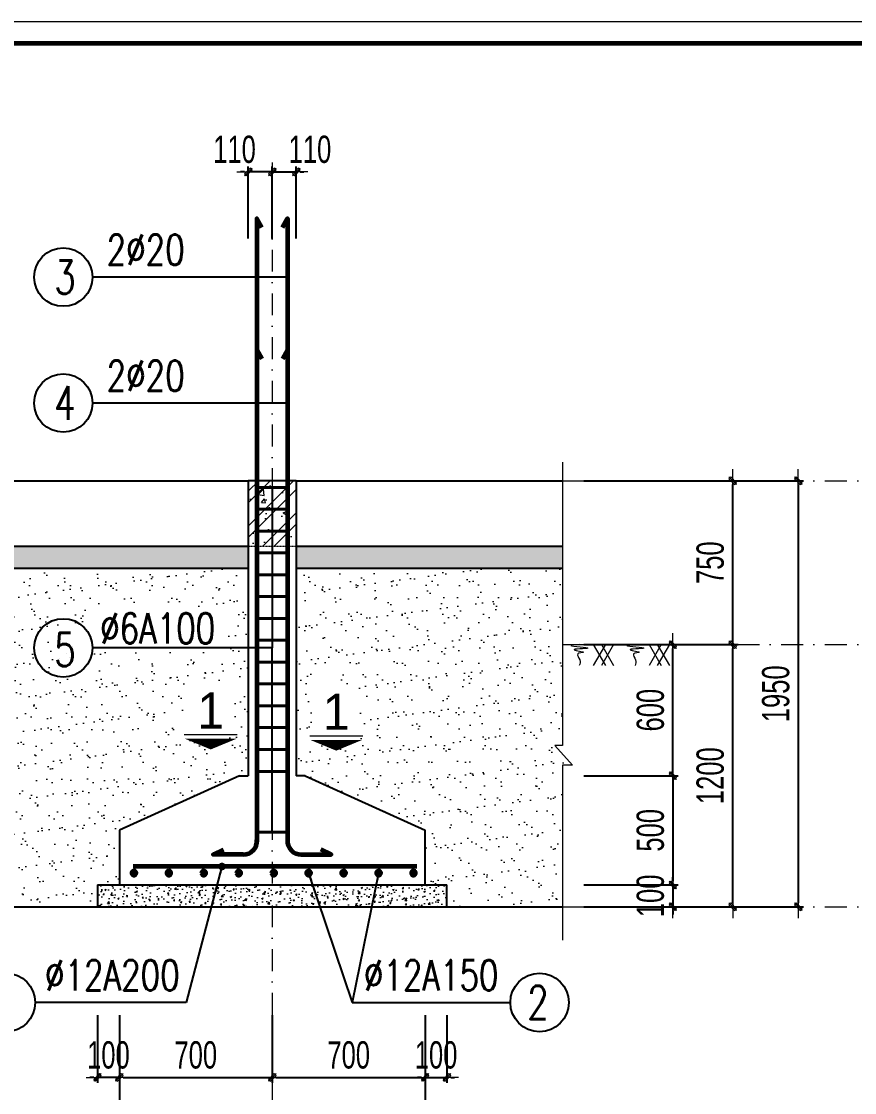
# Model space of a CAD drawing. Header units: millimetres. Extents: x -295047 to 29144, y -724756 to -246879.
# Drawn here: x -136233 to -132418, y -349509 to -344605 of the extents above; entities that cross this region are included whole.
import ezdxf
from ezdxf.enums import TextEntityAlignment as Align

# ---------------------------------------------------------------- set-up
doc = ezdxf.new("R2010")
doc.units = ezdxf.units.MM
doc.header["$MEASUREMENT"] = 0
doc.header["$PDMODE"] = 32
doc.linetypes.add('DASHDOT', pattern=[1, 0.5, -0.25, 0, -0.25])
doc.linetypes.add('HIDDEN', pattern=[0.375, 0.25, -0.125])
doc.layers.get('Defpoints').update_dxf_attribs({"color": 1})
for name, color, linetype, lineweight in [('Khungten_LCDI', 7, 'Continuous', 5), ('LC Dim', 8, 'Continuous', 18), ('LC Hatch', 252, 'Continuous', 9), ('LC Khac', 4, 'Continuous', 9), ('LC MANH DUT', 35, 'HIDDEN', 5), ('LC Net dam2', 6, 'Continuous', 40), ('LC Net dam3', 1, 'Continuous', 60), ('LC Net manh', 219, 'Continuous', 5), ('LC Net thay', 7, 'Continuous', 25), ('LC Net truc', 79, 'DASHDOT', 13), ('LC Text1', 3, 'Continuous', 20), ('LC Text2', 7, 'Continuous', 25)]:
    doc.layers.add(name, color=color, linetype=linetype, lineweight=lineweight)
doc.styles.add('HOATBIF', font='hoatbif.shx', dxfattribs={"width": 0.7})
doc.styles.add('Khungten', font='VHAVAN_1.TTF', dxfattribs={"width": 0.9, "height": 5000})
doc.styles.add('LC 1', font='VHAVANB_1.TTF')
doc.styles.add('LC 3', font='vnsimli.shx', dxfattribs={"width": 0.75})
doc.styles.add('Title', font='VHBLACK_1.TTF', dxfattribs={"width": 0.8})
doc.dimstyles.new('1-100(1-50)', dxfattribs={"dimscale": 50, "dimtxt": 2.5, "dimasz": 0.35, "dimexe": 0.5, "dimexo": 0, "dimgap": 0.8, "dimtad": 1, "dimdec": 0, "dimzin": 0, "dimdsep": 46, "dimtxsty": 'HOATBIF', "dimblk1": 'DOT', "dimblk2": 'DOT', "dimsah": 1, "dimcen": -1, "dimdle": 1, "dimclrd": 256, "dimclre": 256, "dimclrt": 4, "dimadec": 3, "dimazin": 2, "dimtfac": 0.333333, "dimtdec": 0, "dimtix": 1, "dimtmove": 2, "dimatfit": 3, "dimldrblk": 'DOT', "dimfxl": 1, "dimtvp": 0.833333, "dimtolj": 1, "dimtzin": 0, "dimarcsym": 0})

# ---------------------------------------------------------------- blocks, each defined once
blk = doc.blocks.new('lcdi KC')
at = {"layer": 'Defpoints', "lineweight": 0}
blk.add_lwpolyline([(-1200, -14850), (-1200, 14850), (40800, 14850), (40800, -14850)], close=True, dxfattribs=at)
at = {"layer": 'Khungten_LCDI', "color": 5, "lineweight": 60}
blk.add_lwpolyline([(0, -14650), (0, 14650), (40600, 14650), (40600, -14650)], close=True, dxfattribs=at)
at = {"color": 7, "style": 'Khungten', "width": 0.8}
for tag, p in [('REVISION', (39498.8, -10746.3)), ('NGAYHT', (39546.1, -11609.4))]:
    blk.add_attdef(tag, text='', height=200, dxfattribs=at).set_placement(p, align=Align.CENTER)
at = {"layer": 'LC Text1', "style": 'Title', "width": 1.485915}
for tag, p, p2 in [('TENBANVE1', (36912.7, -8885.8), (40339.1, -8885.8)), ('TENBANVE2', (36912.7, -9562.5), (40339.1, -9562.5))]:
    blk.add_attdef(tag, text='', height=250, dxfattribs=at).set_placement(p, p2, align=Align.FIT)
at = {"layer": 'LC Text1', "style": 'Title', "width": 0.7}
blk.add_attdef('SOBANVE', text='', height=250, dxfattribs=at).set_placement((39562, -13896.2), align=Align.CENTER)
blk = doc.blocks.new('DOT')
at = {"layer": 'LC Dim'}
blk.add_line((-3, 0), (3, 0), dxfattribs=at)
at = {"layer": 'LC Dim', "color": 4}
blk.add_line((-1, -1), (1, 1), dxfattribs=at)
blk.add_lwpolyline([(0.5, 1), (-1, -0.5), (-0.5, -1), (1, 0.5)], close=True, dxfattribs=at)
blk = doc.blocks.new('*D136')
at = {"layer": 'Defpoints', "color": 0, "ltscale": 2, "transparency": 16777216}
for p in [(-135784.2, -349154.8), (-135084.2, -349154.8), (-135084.2, -349439.4)]:
    blk.add_point(p, dxfattribs=at)
at = {"layer": 'LC Dim', "lineweight": -2, "ltscale": 2, "transparency": 16777216}
for p, q in [((-135784.2, -349154.8), (-135784.2, -349464.4)), ((-135084.2, -349154.8), (-135084.2, -349464.4)), ((-135766.7, -349439.4), (-135101.7, -349439.4))]:
    blk.add_line(p, q, dxfattribs=at)
at = {"layer": 'LC Dim', "lineweight": -2, "ltscale": 2, "transparency": 16777216, "xscale": 17.5, "yscale": 17.5, "zscale": 17.5, "rotation": 180}
blk.add_blockref('DOT', (-135784.2, -349439.4), dxfattribs=at)
at = {"layer": 'LC Dim', "lineweight": -2, "ltscale": 2, "transparency": 16777216, "xscale": 17.5, "yscale": 17.5, "zscale": 17.5}
blk.add_blockref('DOT', (-135084.2, -349439.4), dxfattribs=at)
at = {"layer": 'LC Dim', "color": 4, "ltscale": 2, "transparency": 16777216, "insert": (-135434.2, -349336.9), "char_height": 125, "attachment_point": 5, "style": 'HOATBIF'}
blk.add_mtext('\\A1;700', dxfattribs=at)
blk = doc.blocks.new('*D137')
at = {"layer": 'Defpoints', "color": 0, "ltscale": 2, "transparency": 16777216}
for p in [(-135084.2, -349154.8), (-134384.2, -349154.8), (-134384.2, -349439.4)]:
    blk.add_point(p, dxfattribs=at)
at = {"layer": 'LC Dim', "lineweight": -2, "ltscale": 2, "transparency": 16777216}
for p, q in [((-135084.2, -349154.8), (-135084.2, -349464.4)), ((-134384.2, -349154.8), (-134384.2, -349464.4)), ((-135066.7, -349439.4), (-134401.7, -349439.4))]:
    blk.add_line(p, q, dxfattribs=at)
at = {"layer": 'LC Dim', "lineweight": -2, "ltscale": 2, "transparency": 16777216, "xscale": 17.5, "yscale": 17.5, "zscale": 17.5, "rotation": 180}
blk.add_blockref('DOT', (-135084.2, -349439.4), dxfattribs=at)
at = {"layer": 'LC Dim', "lineweight": -2, "ltscale": 2, "transparency": 16777216, "xscale": 17.5, "yscale": 17.5, "zscale": 17.5}
blk.add_blockref('DOT', (-134384.2, -349439.4), dxfattribs=at)
at = {"layer": 'LC Dim', "color": 4, "ltscale": 2, "transparency": 16777216, "insert": (-134734.2, -349336.9), "char_height": 125, "attachment_point": 5, "style": 'HOATBIF'}
blk.add_mtext('\\A1;700', dxfattribs=at)
blk = doc.blocks.new('*D138')
at = {"layer": 'Defpoints', "color": 0, "ltscale": 2, "transparency": 16777216}
for p in [(-135784.2, -349154.8), (-134384.2, -349154.8), (-134384.2, -349749.4)]:
    blk.add_point(p, dxfattribs=at)
at = {"layer": 'LC Dim', "lineweight": -2, "ltscale": 2, "transparency": 16777216}
for p, q in [((-135784.2, -349154.8), (-135784.2, -349774.4)), ((-134384.2, -349154.8), (-134384.2, -349774.4)), ((-135766.7, -349749.4), (-134401.7, -349749.4))]:
    blk.add_line(p, q, dxfattribs=at)
at = {"layer": 'LC Dim', "lineweight": -2, "ltscale": 2, "transparency": 16777216, "xscale": 17.5, "yscale": 17.5, "zscale": 17.5, "rotation": 180}
blk.add_blockref('DOT', (-135784.2, -349749.4), dxfattribs=at)
at = {"layer": 'LC Dim', "lineweight": -2, "ltscale": 2, "transparency": 16777216, "xscale": 17.5, "yscale": 17.5, "zscale": 17.5}
blk.add_blockref('DOT', (-134384.2, -349749.4), dxfattribs=at)
at = {"layer": 'LC Dim', "color": 4, "ltscale": 2, "transparency": 16777216, "insert": (-135084.2, -349646.9), "char_height": 125, "attachment_point": 5, "style": 'HOATBIF'}
blk.add_mtext('\\A1;1400', dxfattribs=at)
blk = doc.blocks.new('*D139')
at = {"layer": 'Defpoints', "color": 0, "ltscale": 2, "transparency": 16777216}
for p in [(-135884.2, -349154.8), (-135784.2, -349154.8), (-135884.2, -349439.4)]:
    blk.add_point(p, dxfattribs=at)
at = {"layer": 'LC Dim', "lineweight": -2, "ltscale": 2, "transparency": 16777216}
for p, q in [((-135884.2, -349154.8), (-135884.2, -349464.4)), ((-135784.2, -349154.8), (-135784.2, -349464.4)), ((-135901.7, -349439.4), (-135919.2, -349439.4)), ((-135784.2, -349439.4), (-135884.2, -349439.4)), ((-135766.7, -349439.4), (-135749.2, -349439.4))]:
    blk.add_line(p, q, dxfattribs=at)
at = {"layer": 'LC Dim', "lineweight": -2, "ltscale": 2, "transparency": 16777216, "xscale": 17.5, "yscale": 17.5, "zscale": 17.5}
blk.add_blockref('DOT', (-135884.2, -349439.4), dxfattribs=at)
at = {"layer": 'LC Dim', "lineweight": -2, "ltscale": 2, "transparency": 16777216, "xscale": 17.5, "yscale": 17.5, "zscale": 17.5, "rotation": 180}
blk.add_blockref('DOT', (-135784.2, -349439.4), dxfattribs=at)
at = {"layer": 'LC Dim', "color": 4, "ltscale": 2, "transparency": 16777216, "insert": (-135834.2, -349336.9), "char_height": 125, "attachment_point": 5, "style": 'HOATBIF'}
blk.add_mtext('\\A1;100', dxfattribs=at)
blk = doc.blocks.new('*D140')
at = {"layer": 'Defpoints', "color": 0, "ltscale": 2, "transparency": 16777216}
for p in [(-134384.2, -349154.8), (-134284.2, -349154.8), (-134284.2, -349439.4)]:
    blk.add_point(p, dxfattribs=at)
at = {"layer": 'LC Dim', "lineweight": -2, "ltscale": 2, "transparency": 16777216}
for p, q in [((-134384.2, -349154.8), (-134384.2, -349464.4)), ((-134284.2, -349154.8), (-134284.2, -349464.4)), ((-134401.7, -349439.4), (-134419.2, -349439.4)), ((-134384.2, -349439.4), (-134284.2, -349439.4)), ((-134266.7, -349439.4), (-134249.2, -349439.4))]:
    blk.add_line(p, q, dxfattribs=at)
at = {"layer": 'LC Dim', "lineweight": -2, "ltscale": 2, "transparency": 16777216, "xscale": 17.5, "yscale": 17.5, "zscale": 17.5}
blk.add_blockref('DOT', (-134384.2, -349439.4), dxfattribs=at)
at = {"layer": 'LC Dim', "lineweight": -2, "ltscale": 2, "transparency": 16777216, "xscale": 17.5, "yscale": 17.5, "zscale": 17.5, "rotation": 180}
blk.add_blockref('DOT', (-134284.2, -349439.4), dxfattribs=at)
at = {"layer": 'LC Dim', "color": 4, "ltscale": 2, "transparency": 16777216, "insert": (-134334.2, -349336.9), "char_height": 125, "attachment_point": 5, "style": 'HOATBIF'}
blk.add_mtext('\\A1;100', dxfattribs=at)
blk = doc.blocks.new('*D141')
at = {"layer": 'Defpoints', "color": 0, "ltscale": 2, "transparency": 16777216}
for p in [(-134974.2, -345293.9), (-135084.2, -345599.2), (-134974.2, -345599.2)]:
    blk.add_point(p, dxfattribs=at)
at = {"layer": 'LC Dim', "lineweight": -2, "ltscale": 2, "transparency": 16777216}
for p, q in [((-135084.2, -345599.2), (-135084.2, -345268.9)), ((-134974.2, -345599.2), (-134974.2, -345268.9)), ((-135101.7, -345293.9), (-135119.2, -345293.9)), ((-135084.2, -345293.9), (-134974.2, -345293.9)), ((-134956.7, -345293.9), (-134939.2, -345293.9))]:
    blk.add_line(p, q, dxfattribs=at)
at = {"layer": 'LC Dim', "lineweight": -2, "ltscale": 2, "transparency": 16777216, "xscale": 17.5, "yscale": 17.5, "zscale": 17.5}
blk.add_blockref('DOT', (-135084.2, -345293.9), dxfattribs=at)
at = {"layer": 'LC Dim', "lineweight": -2, "ltscale": 2, "transparency": 16777216, "xscale": 17.5, "yscale": 17.5, "zscale": 17.5, "rotation": 180}
blk.add_blockref('DOT', (-134974.2, -345293.9), dxfattribs=at)
at = {"layer": 'LC Dim', "color": 4, "ltscale": 2, "transparency": 16777216, "insert": (-134911.5, -345191.4), "char_height": 125, "attachment_point": 5, "style": 'HOATBIF'}
blk.add_mtext('\\A1;110', dxfattribs=at)
blk = doc.blocks.new('*D142')
at = {"layer": 'Defpoints', "color": 0, "ltscale": 2, "transparency": 16777216}
for p in [(-135194.2, -345293.9), (-135194.2, -345599.2), (-135084.2, -345599.2)]:
    blk.add_point(p, dxfattribs=at)
at = {"layer": 'LC Dim', "lineweight": -2, "ltscale": 2, "transparency": 16777216}
for p, q in [((-135194.2, -345599.2), (-135194.2, -345268.9)), ((-135084.2, -345599.2), (-135084.2, -345268.9)), ((-135211.7, -345293.9), (-135229.2, -345293.9)), ((-135084.2, -345293.9), (-135194.2, -345293.9)), ((-135066.7, -345293.9), (-135049.2, -345293.9))]:
    blk.add_line(p, q, dxfattribs=at)
at = {"layer": 'LC Dim', "lineweight": -2, "ltscale": 2, "transparency": 16777216, "xscale": 17.5, "yscale": 17.5, "zscale": 17.5}
blk.add_blockref('DOT', (-135194.2, -345293.9), dxfattribs=at)
at = {"layer": 'LC Dim', "lineweight": -2, "ltscale": 2, "transparency": 16777216, "xscale": 17.5, "yscale": 17.5, "zscale": 17.5, "rotation": 180}
blk.add_blockref('DOT', (-135084.2, -345293.9), dxfattribs=at)
at = {"layer": 'LC Dim', "color": 4, "ltscale": 2, "transparency": 16777216, "insert": (-135256.9, -345191.4), "char_height": 125, "attachment_point": 5, "style": 'HOATBIF'}
blk.add_mtext('\\A1;110', dxfattribs=at)
blk = doc.blocks.new('*U16')
at = {"layer": 'LC Net dam2', "ltscale": 2}
blk.add_line((-70, 0), (70, 0), dxfattribs=at)
blk = doc.blocks.new('*U17')
at = {"layer": 'LC Net truc', "color": 0, "linetype": 'ByBlock', "lineweight": -2}
for p in [(0, 0), (0, -100), (0, -200), (0, -300), (0, -400), (0, -500), (0, -600), (0, -700), (0, -800), (0, -900), (0, -1000), (0, -1100)]:
    blk.add_blockref('*U16', p, dxfattribs=at)
at = {"layer": 'LC Net truc', "color": 0, "linetype": 'ByBlock', "lineweight": -2, "transparency": 16777216}
for p in [(0, -1200), (0, -1300)]:
    blk.add_blockref('*U16', p, dxfattribs=at)
blk = doc.blocks.new('theptron1')
at = {"layer": 'LC Net dam3'}
for p, q in [((-0.5, 0), (0.5, 0)), ((-0.35, 0.35), (0.35, -0.35)), ((0.35, 0.35), (-0.35, -0.35)), ((0, 0.5), (0, -0.5))]:
    blk.add_line(p, q, dxfattribs=at)
blk.add_circle((0, 0), 0.5, dxfattribs=at)
blk = doc.blocks.new('*U18')
at = {"layer": 'LC Dim', "xscale": 19.6923076923333, "yscale": 19.6923076923333, "zscale": 19.6923076923333}
blk.add_blockref('theptron1', (0, 0), dxfattribs=at)
blk = doc.blocks.new('*U19')
at = {"layer": 'LC Dim', "color": 0, "linetype": 'ByBlock', "lineweight": -2}
for p in [(0, 0), (160, 0), (320, 0), (480, 0), (640, 0), (800, 0), (960, 0), (1120, 0)]:
    blk.add_blockref('*U18', p, dxfattribs=at)
at = {"layer": 'LC Dim', "color": 0, "linetype": 'ByBlock', "lineweight": -2, "transparency": 16777216}
blk.add_blockref('*U18', (1280, 0), dxfattribs=at)
blk = doc.blocks.new('*D153')
at = {"layer": 'Defpoints', "color": 0, "ltscale": 2, "transparency": 16777216}
for p in [(-133657.1, -348558), (-133657.1, -348658), (-133250.3, -348658)]:
    blk.add_point(p, dxfattribs=at)
at = {"layer": 'LC Dim', "lineweight": -2, "ltscale": 2, "transparency": 16777216}
for p, q in [((-133657.1, -348558), (-133225.3, -348558)), ((-133250.3, -348540.5), (-133250.3, -348523)), ((-133250.3, -348558), (-133250.3, -348658)), ((-133657.1, -348658), (-133225.3, -348658)), ((-133250.3, -348675.5), (-133250.3, -348693))]:
    blk.add_line(p, q, dxfattribs=at)
at = {"layer": 'LC Dim', "lineweight": -2, "ltscale": 2, "transparency": 16777216, "xscale": 17.5, "yscale": 17.5, "zscale": 17.5}
for p, rotation in [((-133250.3, -348558), 270), ((-133250.3, -348658), 90)]:
    blk.add_blockref('DOT', p, dxfattribs=dict(at, rotation=rotation))
at = {"layer": 'LC Dim', "color": 4, "ltscale": 2, "transparency": 16777216, "insert": (-133352.8, -348608), "char_height": 125, "attachment_point": 5, "rotation": 90, "style": 'HOATBIF'}
blk.add_mtext('\\A1;100', dxfattribs=at)
blk = doc.blocks.new('*D154')
at = {"layer": 'Defpoints', "color": 0, "ltscale": 2, "transparency": 16777216}
for p in [(-133657.1, -348058), (-133657.1, -348558), (-133250.3, -348558)]:
    blk.add_point(p, dxfattribs=at)
at = {"layer": 'LC Dim', "lineweight": -2, "ltscale": 2, "transparency": 16777216}
for p, q in [((-133657.1, -348058), (-133225.3, -348058)), ((-133250.3, -348075.5), (-133250.3, -348540.5)), ((-133657.1, -348558), (-133225.3, -348558))]:
    blk.add_line(p, q, dxfattribs=at)
at = {"layer": 'LC Dim', "lineweight": -2, "ltscale": 2, "transparency": 16777216, "xscale": 17.5, "yscale": 17.5, "zscale": 17.5}
for p, rotation in [((-133250.3, -348058), 90), ((-133250.3, -348558), 270)]:
    blk.add_blockref('DOT', p, dxfattribs=dict(at, rotation=rotation))
at = {"layer": 'LC Dim', "color": 4, "ltscale": 2, "transparency": 16777216, "insert": (-133352.8, -348308), "char_height": 125, "attachment_point": 5, "rotation": 90, "style": 'HOATBIF'}
blk.add_mtext('\\A1;500', dxfattribs=at)
blk = doc.blocks.new('*D155')
at = {"layer": 'Defpoints', "color": 0, "ltscale": 2, "transparency": 16777216}
for p in [(-133657.1, -347458), (-132976.3, -347458), (-133657.1, -348658)]:
    blk.add_point(p, dxfattribs=at)
at = {"layer": 'LC Dim', "lineweight": -2, "ltscale": 2, "transparency": 16777216}
for p, q in [((-133657.1, -347458), (-132951.3, -347458)), ((-132976.3, -348640.5), (-132976.3, -347475.5)), ((-133657.1, -348658), (-132951.3, -348658))]:
    blk.add_line(p, q, dxfattribs=at)
at = {"layer": 'LC Dim', "lineweight": -2, "ltscale": 2, "transparency": 16777216, "xscale": 17.5, "yscale": 17.5, "zscale": 17.5}
for p, rotation in [((-132976.3, -347458), 90), ((-132976.3, -348658), 270)]:
    blk.add_blockref('DOT', p, dxfattribs=dict(at, rotation=rotation))
at = {"layer": 'LC Dim', "color": 4, "ltscale": 2, "transparency": 16777216, "insert": (-133078.8, -348058), "char_height": 125, "attachment_point": 5, "rotation": 90, "style": 'HOATBIF'}
blk.add_mtext('\\A1;1200', dxfattribs=at)
blk = doc.blocks.new('*D156')
at = {"layer": 'Defpoints', "color": 0, "ltscale": 2, "transparency": 16777216}
for p in [(-133657.1, -346708), (-132976.3, -346708), (-133657.1, -347458)]:
    blk.add_point(p, dxfattribs=at)
at = {"layer": 'LC Dim', "lineweight": -2, "ltscale": 2, "transparency": 16777216}
for p, q in [((-133657.1, -346708), (-132951.3, -346708)), ((-132976.3, -347440.5), (-132976.3, -346725.5)), ((-133657.1, -347458), (-132951.3, -347458))]:
    blk.add_line(p, q, dxfattribs=at)
at = {"layer": 'LC Dim', "lineweight": -2, "ltscale": 2, "transparency": 16777216, "xscale": 17.5, "yscale": 17.5, "zscale": 17.5}
for p, rotation in [((-132976.3, -346708), 90), ((-132976.3, -347458), 270)]:
    blk.add_blockref('DOT', p, dxfattribs=dict(at, rotation=rotation))
at = {"layer": 'LC Dim', "color": 4, "ltscale": 2, "transparency": 16777216, "insert": (-133078.8, -347083), "char_height": 125, "attachment_point": 5, "rotation": 90, "style": 'HOATBIF'}
blk.add_mtext('\\A1;750', dxfattribs=at)
blk = doc.blocks.new('mat dat')
at = {"layer": 'LC Net manh'}
for p, q in [((2, 0), (3.73, -3)), ((3.73, 0), (2, -3)), ((3.15, 0), (4.88, -3)), ((4.88, 0), (3.15, -3))]:
    blk.add_line(p, q, dxfattribs=at)
blk.add_spline([(0, 0), (-1.21, -0.12), (1.21, -0.52), (-0.75, -0.75), (0.58, -1.1), (-0.23, -1.33), (0.06, -2.19), (0, -3)], degree=3, dxfattribs=at)
blk = doc.blocks.new('*U20')
at = {"layer": 'LC Khac', "xscale": 32.00000000005184, "yscale": 32.00000000005184, "zscale": 32.00000000005184}
blk.add_blockref('mat dat', (-56.7, 48), dxfattribs=at)
blk = doc.blocks.new('*U15')
at = {"layer": 'LC Dim', "color": 0, "linetype": 'ByBlock', "lineweight": -2}
for p in [(0, 0), (256, 0)]:
    blk.add_blockref('*U20', p, dxfattribs=at)
blk = doc.blocks.new('*D157')
at = {"layer": 'Defpoints', "color": 0, "ltscale": 2, "transparency": 16777216}
for p in [(-133657.1, -347458), (-133250.3, -347458), (-133657.1, -348058)]:
    blk.add_point(p, dxfattribs=at)
at = {"layer": 'LC Dim', "lineweight": -2, "ltscale": 2, "transparency": 16777216}
for p, q in [((-133657.1, -347458), (-133225.3, -347458)), ((-133250.3, -348040.5), (-133250.3, -347475.5)), ((-133657.1, -348058), (-133225.3, -348058))]:
    blk.add_line(p, q, dxfattribs=at)
at = {"layer": 'LC Dim', "lineweight": -2, "ltscale": 2, "transparency": 16777216, "xscale": 17.5, "yscale": 17.5, "zscale": 17.5}
for p, rotation in [((-133250.3, -347458), 90), ((-133250.3, -348058), 270)]:
    blk.add_blockref('DOT', p, dxfattribs=dict(at, rotation=rotation))
at = {"layer": 'LC Dim', "color": 4, "ltscale": 2, "transparency": 16777216, "insert": (-133352.8, -347758), "char_height": 125, "attachment_point": 5, "rotation": 90, "style": 'HOATBIF'}
blk.add_mtext('\\A1;600', dxfattribs=at)
blk = doc.blocks.new('*D158')
at = {"layer": 'Defpoints', "color": 0, "ltscale": 2, "transparency": 16777216}
for p in [(-133657.1, -346708), (-133657.1, -348658), (-132676.4, -348658)]:
    blk.add_point(p, dxfattribs=at)
at = {"layer": 'LC Dim', "lineweight": -2, "ltscale": 2, "transparency": 16777216}
for p, q in [((-133657.1, -346708), (-132651.4, -346708)), ((-132676.4, -346725.5), (-132676.4, -348640.5)), ((-133657.1, -348658), (-132651.4, -348658))]:
    blk.add_line(p, q, dxfattribs=at)
at = {"layer": 'LC Dim', "lineweight": -2, "ltscale": 2, "transparency": 16777216, "xscale": 17.5, "yscale": 17.5, "zscale": 17.5}
for p, rotation in [((-132676.4, -346708), 90), ((-132676.4, -348658), 270)]:
    blk.add_blockref('DOT', p, dxfattribs=dict(at, rotation=rotation))
at = {"layer": 'LC Dim', "color": 4, "ltscale": 2, "transparency": 16777216, "insert": (-132778.9, -347683), "char_height": 125, "attachment_point": 5, "rotation": 90, "style": 'HOATBIF'}
blk.add_mtext('\\A1;1950', dxfattribs=at)

msp = doc.modelspace()

# ---------------------------------------------------------------- hatches: boundary and pattern name
at = {"layer": 'LC Hatch', "ltscale": 2}
h = msp.add_hatch(dxfattribs=at)
h.set_pattern_fill('BTCT', color=256, scale=30)
h.set_pattern_definition([(50, (-160845.75, -293494.55), (215.17805, -18.82564), [22.5, -247.5]), (355, (-160845.75, -293494.55), (-41.6254, 225.6576), [18, -198]), (100.4514, (-160827.82, -293496.12), (173.5528, 206.83186), [19.12206, -210.3426]), (46.1842, (-160845.75, -293434.55), (320.1723, -49.6557), [33.75, -371.25]), (96.6356, (-160819.07, -293438.7), (280.3988, 292.2354), [28.683, -315.5139]), (351.1842, (-160845.75, -293434.55), (280.3986, 292.2356), [27, -297]), (21, (-160815.75, -293449.55), (179.0721, -120.78567), [22.5, -247.5]), (326, (-160815.75, -293449.55), (72.9946, 217.545), [18, -198]), (71.4514, (-160800.83, -293459.61), (252.0668, 96.75915), [19.12206, -210.3426]), (37.5, (-160845.75, -293494.55), (3.64796, 99.86816), [0, -195.6, 0, -201, 0, -198.75]), (7.5, (-160845.75, -293494.55), (78.92086, 118.32351), [0, -114.6, 0, -191.1, 0, -75.75]), (327.5, (-160912.65, -293494.55), (160.14673, -6.76646), [0, -75, 0, -234, 0, -310.5]), (317.5, (-160942.65, -293494.55), (174.95585, 30.0315), [0, -97.5, 0, -155.4, 0, -220.5]), (45, (-160845.75, -293494.55), (-79.54951, 79.54951), []), (45, (-160792.72, -293494.55), (-79.54951, 79.54951), [])])
h.paths.add_polyline_path([(-134974.2, -346708), (-135194.2, -346708), (-135194.2, -347008), (-134974.2, -347008)])
h = msp.add_hatch(dxfattribs=at)
h.set_pattern_fill('AR-CONC', color=256, scale=10, style=0)
h.set_pattern_definition([(50, (-193941.96, -276391.117), (71.72602, -6.275213), [7.5, -82.5]), (355, (-193941.96, -276391.12), (-13.875133, 75.219213), [6, -66]), (100.4514, (-193935.98, -276391.64), (57.85094, 68.943954), [6.37402, -70.11421]), (46.1842, (-193941.96, -276371.12), (106.724105, -16.5519), [11.25, -123.75]), (96.6356, (-193933.07, -276372.5), (93.46627, 97.41179), [9.56103, -105.1713]), (351.1842, (-193941.96, -276371.12), (93.4662, 97.41186), [9, -99]), (21, (-193931.96, -276376.117), (59.690705, -40.26189), [7.5, -82.5]), (326, (-193931.96, -276376.12), (24.331533, 72.515005), [6, -66]), (71.4514, (-193926.985, -276379.47), (84.022263, 32.25305), [6.37402, -70.11421]), (37.5, (-193941.96, -276391.117), (1.2159855, 33.2893854), [0, -65.2, 0, -67, 0, -66.25]), (7.5, (-193941.96, -276391.117), (26.306954, 39.441171), [0, -38.2, 0, -63.7, 0, -25.25]), (327.5, (-193964.26, -276391.117), (53.382244, -2.255487), [0, -25, 0, -78, 0, -103.5]), (317.5, (-193974.26, -276391.117), (58.318617, 10.010498), [0, -32.5, 0, -51.8, 0, -73.5])])
h.paths.add_polyline_path([(-135194.2, -347008), (-136453.6, -347008), (-136453.6, -347108), (-135194.2, -347108)])
h.paths.add_polyline_path([(-133754.7, -347008), (-134974.2, -347008), (-134974.2, -347108), (-133754.7, -347108)])
h = msp.add_hatch(dxfattribs=at)
h.set_pattern_fill('AR-SAND', color=256, scale=60)
h.set_pattern_definition([(37.5, (-37531.725, -81953.24), (-3.7796, 115.609426), [0, -91.2, 0, -102, 0, -97.5]), (7.5, (-37531.73, -81953.24), (106.1866, 169.32876), [0, -49.2, 0, -82.2, 0, -31.5]), (327.5, (-37605.53, -81953.24), (186.84851, 0.339543), [0, -30, 0, -108, 0, -141]), (317.5, (-37605.53, -81953.24), (180.3676, 52.66053), [0, -15, 0, -70.8, 0, -81])])
h.paths.add_polyline_path([(-133754.7, -347108), (-134974.2, -347108), (-134974.2, -348058), (-134934.2, -348058), (-134382.5, -348308), (-134385.8, -348558), (-134284.2, -348558), (-134284.2, -348658), (-133754.7, -348658), (-133754.7, -348010), (-133709.7, -348010), (-133790.2, -347920), (-133754.7, -347920)])
h.paths.add_polyline_path([(-135194.2, -347108), (-136453.6, -347108), (-136453.6, -347920), (-136489.2, -347920), (-136408.6, -348010), (-136453.6, -348010), (-136453.6, -348658), (-136439.7, -348658), (-135884.2, -348658), (-135784.2, -348558), (-135784.2, -348308), (-135234.2, -348058), (-135194.2, -348058)])
edge = h.paths.add_edge_path(flags=16)
edge.add_arc((-136040.7, -347513.1), 133.8, 0, 180)
edge.add_arc((-136040.7, -347513.1), 133.8, 180, 360)
h.paths.add_polyline_path([(-134895, -347889), (-134687.4, -347889), (-134687.4, -347641.5), (-134895, -347641.5)], flags=16)
h.paths.add_polyline_path([(-136109.5, -347635.2), (-135956.7, -347635.2), (-135956.7, -347406), (-136109.5, -347406)], flags=16)
h.paths.add_polyline_path([(-135906.8, -347492.3), (-135301.6, -347492.3), (-135301.6, -347284), (-135906.8, -347284)], flags=16)
h.paths.add_polyline_path([(-135469.6, -347883.4), (-135262, -347883.4), (-135262, -347635.9), (-135469.6, -347635.9)], flags=16)
h = msp.add_hatch(dxfattribs=at)
h.set_pattern_fill('AR-CONC', color=256, scale=10, style=0)
h.set_pattern_definition([(50, (-233370.665, -170598.595), (71.726018, -6.275213), [7.5, -82.5]), (355, (-233370.665, -170598.595), (-13.875133, 75.219213), [6, -66]), (100.4514, (-233364.69, -170599.12), (57.850938, 68.943954), [6.37402, -70.11421]), (46.1842, (-233370.665, -170578.595), (106.724105, -16.5519), [11.25, -123.75]), (96.6356, (-233361.77, -170579.97), (93.46627, 97.411787), [9.56103, -105.1713]), (351.1842, (-233370.67, -170578.6), (93.466195, 97.41186), [9, -99]), (21, (-233360.665, -170583.595), (59.690705, -40.261889), [7.5, -82.5]), (326, (-233360.665, -170583.595), (24.331533, 72.515005), [6, -66]), (71.4514, (-233355.69, -170586.95), (84.022263, 32.25305), [6.37402, -70.11421]), (37.5, (-233370.665, -170598.595), (1.2159855, 33.2893854), [0, -65.2, 0, -67, 0, -66.25]), (7.5, (-233370.665, -170598.595), (26.306954, 39.441171), [0, -38.2, 0, -63.7, 0, -25.25]), (327.5, (-233392.965, -170598.595), (53.3822436, -2.255487), [0, -25, 0, -78, 0, -103.5]), (317.5, (-233402.965, -170598.595), (58.318617, 10.010498), [0, -32.5, 0, -51.8, 0, -73.5])])
h.paths.add_polyline_path([(-134284.2, -348558), (-135884.2, -348558), (-135884.2, -348658), (-134284.2, -348658)])

# ---------------------------------------------------------------- linework, layer by layer
at = {"layer": 'LC Khac', "color": 1, "ltscale": 2}
for p, q in [((-135244.4, -347870.7), (-135487.2, -347870.7)), ((-134669.8, -347876.4), (-134912.6, -347876.4))]:
    msp.add_line(p, q, dxfattribs=at)
for points in [[(-135365.8, -347937.8, 0, 235.7, 0), (-135365.8, -347889, 137.5, 137.5, 0)], [(-134791.2, -347943.4, 0, 235.7, 0), (-134791.2, -347894.7, 137.5, 137.5, 0)]]:
    msp.add_lwpolyline(points, format="xyseb", dxfattribs=at)
at = {"layer": 'LC MANH DUT', "ltscale": 0.5}
msp.add_lwpolyline([(-135194.2, -347008), (-134974.2, -347008), (-134974.2, -346708), (-135194.2, -346708)], close=True, dxfattribs=at)
at = {"layer": 'LC Net dam2', "ltscale": 2}
msp.add_line((-135154.2, -348316.3), (-135014.2, -348316.3), dxfattribs=at)
at = {"layer": 'LC Net dam3'}
for p, q in [((-135154.2, -346108), (-135131.3, -346149.1)), ((-135014.2, -346108), (-135037, -346149.1)), ((-134422.3, -348473.8), (-135721.3, -348473.8))]:
    msp.add_line(p, q, dxfattribs=at)
for points in [[(-135131.3, -345549.1), (-135154.2, -345508), (-135154.2, -348361.2)], [(-135037, -345549.1), (-135014.2, -345508), (-135014.2, -348361.2)], [(-135216.7, -348419.1), (-135354.4, -348419.1), (-135306.8, -348395.7)], [(-134951.6, -348419.1), (-134813.9, -348419.1), (-134861.5, -348395.7)]]:
    msp.add_lwpolyline(points, dxfattribs=at)
for centre, start, end in [((-135216.8, -348356.3), 270.1243, 4.4902), ((-134951.5, -348356.3), 175.5098, 269.8757)]:
    msp.add_arc(centre, 62.9, start, end, dxfattribs=at)
at = {"layer": 'LC Net manh', "ltscale": 2}
msp.add_lwpolyline([(-133754.7, -346622.6), (-133754.7, -347920), (-133790.2, -347920), (-133709.7, -348010), (-133754.7, -348010), (-133754.7, -348810.8)], dxfattribs=at)
at = {"layer": 'LC Net thay', "linetype": 'Continuous', "ltscale": 1000}
for p, q in [((-136453.6, -346708), (-135194.2, -346708)), ((-136453.6, -346708), (-135194.2, -346708)), ((-134974.2, -346708), (-135194.2, -346708)), ((-135194.2, -346708), (-135194.2, -348058)), ((-134974.2, -346708), (-134974.2, -348058)), ((-134974.2, -346708), (-133754.7, -346708)), ((-134974.2, -346708), (-133754.7, -346708)), ((-136453.6, -347008), (-135194.2, -347008)), ((-134974.2, -347008), (-133754.7, -347008)), ((-136453.6, -347108), (-135194.2, -347108)), ((-134974.2, -347108), (-133754.7, -347108)), ((-135234.2, -348058), (-135784.2, -348308)), ((-135234.2, -348058), (-135194.2, -348058)), ((-134934.2, -348058), (-134974.2, -348058)), ((-134934.2, -348058), (-134384.2, -348308)), ((-135784.2, -348308), (-135784.2, -348558)), ((-134384.2, -348558), (-134384.2, -348308)), ((-135884.2, -348558), (-134284.2, -348558)), ((-135884.2, -348558), (-135884.2, -348658)), ((-135784.2, -348558), (-134384.2, -348558)), ((-134284.2, -348658), (-134284.2, -348558)), ((-136453.6, -348658), (-133754.7, -348658)), ((-135884.2, -348658), (-134284.2, -348658)), ((-135884.2, -348658), (-134484.2, -348658))]:
    msp.add_line(p, q, dxfattribs=at)
at = {"layer": 'LC Net truc', "ltscale": 200}
for p, q in [((-135084.2, -345250.3), (-135084.2, -349824)), ((-133754.7, -346708), (-130013.2, -346708)), ((-133754.7, -347458), (-130013.2, -347458)), ((-133754.7, -348658), (-129999.3, -348658))]:
    msp.add_line(p, q, dxfattribs=at)
at = {"layer": 'LC Text2', "ltscale": 100}
for centre in [(-136040.7, -345775.5), (-136040.7, -346352), (-136040.7, -347473.1), (-136303, -349096), (-133860.3, -349096)]:
    msp.add_circle(centre, 133.8, dxfattribs=at)

# ---------------------------------------------------------------- block references
at = {"layer": 'LC Dim'}
msp.add_blockref('*U15', (-133621.7, -347506), dxfattribs=at)
at = {"layer": 'LC Dim', "extrusion": (0, 0, -1), "zscale": -1, "rotation": 180}
msp.add_blockref('*U19', (135717.6, -348503.8), dxfattribs=at)
at = {"layer": 'LC Net thay', "xscale": 0.5000000000000013, "yscale": 0.5000000000000013, "zscale": 0.5000000000000013}
msp.add_blockref('lcdi KC', (-143504.2, -352030.3), dxfattribs=at)
at = {"layer": 'LC Net truc', "xscale": -1}
msp.add_blockref('*U17', (-135084.2, -346738), dxfattribs=at)

# ---------------------------------------------------------------- texts
at = {"ltscale": 2, "style": 'LC 1'}
for p in [(-135365.8, -347759.6), (-134791.2, -347765.3)]:
    msp.add_attdef('1', text='B', height=165, dxfattribs=at).set_placement(p, align=Align.MIDDLE_CENTER)
at = {"layer": 'LC Text2', "linetype": 'ByBlock', "style": 'LC 3', "width": 0.75}
for s, p in [('2%%C20', (-135842.4, -345720)), ('2%%C20', (-135842.4, -346296.6)), ('%%C6A100', (-135872, -347453.1)), ('%%C12A200', (-136124.4, -349040.6)), ('%%C12A150', (-134664.6, -349040.6))]:
    msp.add_text(s, height=138.89, dxfattribs=at).set_placement(p)
at = {"layer": 'LC Text2', "ltscale": 100, "style": 'LC 3', "width": 0.75}
for s, p in [('3', (-136033.1, -345775.5)), ('4', (-136033.1, -346352)), ('5', (-136033.1, -347480.6)), ('2', (-133867.8, -349096))]:
    msp.add_text(s, height=152.8, dxfattribs=at).set_placement(p, align=Align.MIDDLE_CENTER)

# ---------------------------------------------------------------- dimensions: what is measured, and where the dimension line sits
at = {"layer": 'LC Dim', "ltscale": 2}
dim = msp.add_linear_dim(base=(-135194.2, -345293.9), p1=(-135084.2, -345599.2), p2=(-135194.2, -345599.2), angle=180, dimstyle='1-100(1-50)', dxfattribs=at)
dim.commit()
dim.dimension.update_dxf_attribs({"geometry": '*D142', "text_midpoint": (-135256.9, -345191.4), "dimtype": 160})
dim = msp.add_linear_dim(base=(-134974.2, -345293.9), p1=(-135084.2, -345599.2), p2=(-134974.2, -345599.2), dimstyle='1-100(1-50)', dxfattribs=at)
dim.commit()
dim.dimension.update_dxf_attribs({"geometry": '*D141', "text_midpoint": (-134911.5, -345191.4), "dimtype": 160})
for base, p1, p2, picture, middle in [((-132976.3, -346708), (-133657.1, -347458), (-133657.1, -346708), '*D156', (-133078.8, -347083)), ((-132676.4, -348658), (-133657.1, -346708), (-133657.1, -348658), '*D158', (-132778.9, -347683)), ((-132976.3, -347458), (-133657.1, -348658), (-133657.1, -347458), '*D155', (-133078.8, -348058)), ((-133250.3, -347458), (-133657.1, -348058), (-133657.1, -347458), '*D157', (-133352.8, -347758)), ((-133250.3, -348558), (-133657.1, -348058), (-133657.1, -348558), '*D154', (-133352.8, -348308)), ((-133250.3, -348658), (-133657.1, -348558), (-133657.1, -348658), '*D153', (-133352.8, -348608))]:
    dim = msp.add_linear_dim(base=base, p1=p1, p2=p2, angle=90, dimstyle='1-100(1-50)', dxfattribs=at)
    dim.commit()
    dim.dimension.update_dxf_attribs({"geometry": picture, "text_midpoint": middle})
for base, p1, p2, picture, middle in [((-135884.2, -349439.4), (-135784.2, -349154.8), (-135884.2, -349154.8), '*D139', (-135834.2, -349336.9)), ((-135084.2, -349439.4), (-135784.2, -349154.8), (-135084.2, -349154.8), '*D136', (-135434.2, -349336.9)), ((-134384.2, -349749.4), (-135784.2, -349154.8), (-134384.2, -349154.8), '*D138', (-135084.2, -349646.9)), ((-134384.2, -349439.4), (-135084.2, -349154.8), (-134384.2, -349154.8), '*D137', (-134734.2, -349336.9)), ((-134284.2, -349439.4), (-134384.2, -349154.8), (-134284.2, -349154.8), '*D140', (-134334.2, -349336.9))]:
    dim = msp.add_linear_dim(base=base, p1=p1, p2=p2, dimstyle='1-100(1-50)', dxfattribs=at)
    dim.commit()
    dim.dimension.update_dxf_attribs({"geometry": picture, "text_midpoint": middle})

# ---------------------------------------------------------------- leaders
for points, override in [([(-135014.2, -345775.5), (-135117.9, -345775.5), (-135906.9, -345775.5)], {"dimasz": 0.15}), ([(-135154.2, -345775.5), (-135289.2, -345775.5), (-135906.9, -345775.5)], {"dimasz": 0.15}), ([(-135154.2, -346352), (-135289.2, -346352), (-135906.9, -346352)], {"dimasz": 0.15}), ([(-135014.2, -346352), (-135149.2, -346352), (-135766.9, -346352)], {"dimasz": 0.15}), ([(-135084.2, -346738), (-135084.2, -347473.1), (-135906.9, -347473.1)], {"dimasz": 0.15}), ([(-135084.2, -348316.7), (-135084.2, -347473.1), (-135906.9, -347473.1)], {"dimasz": 0.15}), ([(-135314.5, -348473.8), (-135478.2, -349096), (-136169.3, -349096)], {"dimasz": 0.7}), ([(-134917.6, -348503.8), (-134718.4, -349096), (-133994, -349096)], {"dimasz": 0.7}), ([(-134597.6, -348503.8), (-134718.4, -349096), (-133994, -349096)], {"dimasz": 0.7})]:
    msp.add_leader(points, dimstyle='1-100(1-50)', override=override, dxfattribs=at)

doc.saveas('drawing.dxf')
